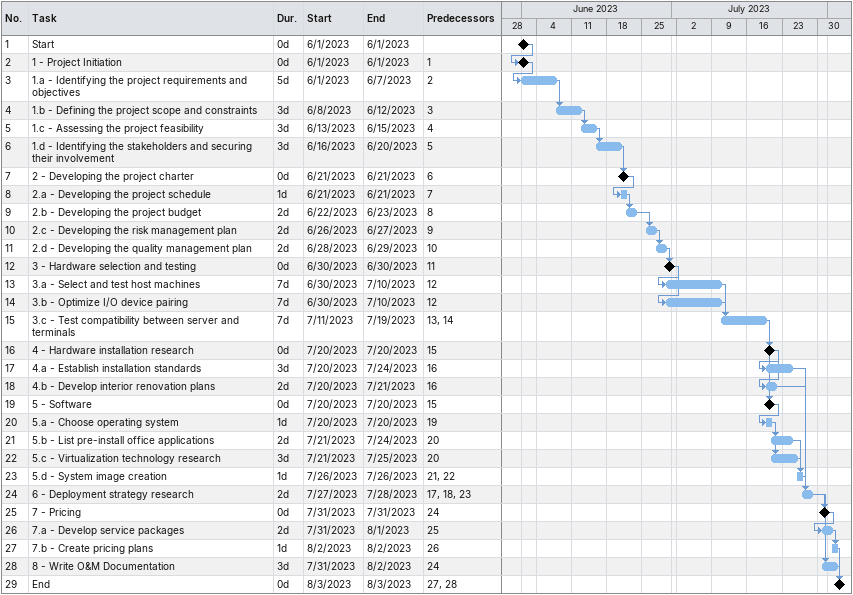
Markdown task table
| ID | Task | Duration | Start | Finish | Predecessors |
|---|---|---|---|---|---|
| 1 | Start | 0d | 2023-06-01 | 2023-06-01 |  |
| 2 | 1 - Project Initiation | 0d | 2023-06-01 | 2023-06-01 | 1 |
| 3 | 1.a - Identifying the project requirements and objectives | 5d | 2023-06-01 | 2023-06-07 | 2 |
| 4 | 1.b - Defining the project scope and constraints | 3d | 2023-06-08 | 2023-06-12 | 3 |
| 5 | 1.c - Assessing the project feasibility | 3d | 2023-06-13 | 2023-06-15 | 4 |
| 6 | 1.d - Identifying the stakeholders and securing their involvement | 3d | 2023-06-16 | 2023-06-20 | 5 |
| 7 | 2 - Developing the project charter | 0d | 2023-06-21 | 2023-06-21 | 6 |
| 8 | 2.a - Developing the project schedule | 1d | 2023-06-21 | 2023-06-21 | 7 |
| 9 | 2.b - Developing the project budget | 2d | 2023-06-22 | 2023-06-23 | 8 |
| 10 | 2.c - Developing the risk management plan | 2d | 2023-06-26 | 2023-06-27 | 9 |
| 11 | 2.d - Developing the quality management plan | 2d | 2023-06-28 | 2023-06-29 | 10 |
| 12 | 3 - Hardware selection and testing | 0d | 2023-06-30 | 2023-06-30 | 11 |
| 13 | 3.a - Select and test host machines | 7d | 2023-06-30 | 2023-07-10 | 12 |
| 14 | 3.b - Optimize I/O device pairing | 7d | 2023-06-30 | 2023-07-10 | 12 |
| 15 | 3.c - Test compatibility between server and terminals | 7d | 2023-07-11 | 2023-07-19 | 13, 14 |
| 16 | 4 - Hardware installation research | 0d | 2023-07-20 | 2023-07-20 | 15 |
| 17 | 4.a - Establish installation standards | 3d | 2023-07-20 | 2023-07-24 | 16 |
| 18 | 4.b - Develop interior renovation plans | 2d | 2023-07-20 | 2023-07-21 | 16 |
| 19 | 5 - Software | 0d | 2023-07-20 | 2023-07-20 | 15 |
| 20 | 5.a - Choose operating system | 1d | 2023-07-20 | 2023-07-20 | 19 |
| 21 | 5.b - List pre-install office applications | 2d | 2023-07-21 | 2023-07-24 | 20 |
| 22 | 5.c - Virtualization technology research | 3d | 2023-07-21 | 2023-07-25 | 20 |
| 23 | 5.d - System image creation | 1d | 2023-07-26 | 2023-07-26 | 21, 22 |
| 24 | 6 - Deployment strategy research | 2d | 2023-07-27 | 2023-07-28 | 17, 18, 23 |
| 25 | 7 - Pricing | 0d | 2023-07-31 | 2023-07-31 | 24 |
| 26 | 7.a - Develop service packages | 2d | 2023-07-31 | 2023-08-01 | 25 |
| 27 | 7.b - Create pricing plans | 1d | 2023-08-02 | 2023-08-02 | 26 |
| 28 | 8 - Write O&M Documentation | 3d | 2023-07-31 | 2023-08-02 | 24 |
| 29 | End | 0d | 2023-08-03 | 2023-08-03 | 27, 28 |
